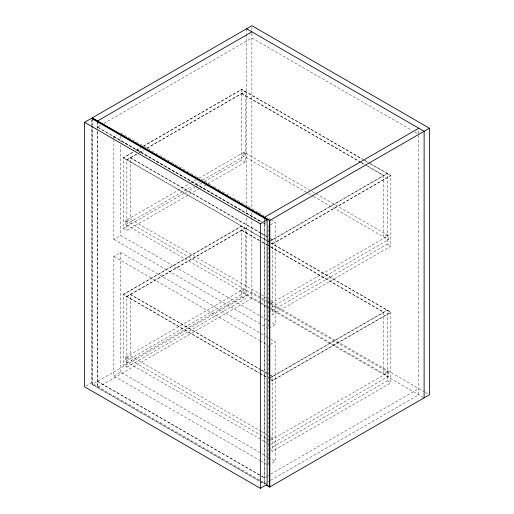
<?xml version="1.0" encoding="UTF-8"?>
<svg xmlns="http://www.w3.org/2000/svg" width="514" height="514" viewBox="0 0 514 514"><rect width="100%" height="100%" fill="white"/><g stroke="black" fill="none" stroke-linecap="round" stroke-linejoin="round"><path stroke-width="0.39" stroke-dasharray="2.57 1.93" d="M100.352 125.487L97.397 127.196L260.836 221.553M103.828 123.482L251.879 38.004L411.842 130.357M113.851 138.433L113.851 136.827L117.256 134.867M199.56 188.497L126.874 230.465L123.321 228.415L123.321 157.676L133.01 152.08M135.78 150.48L140.63 147.685M143.4 146.085L241.702 89.333L363.051 159.391M133.01 152.285L123.321 157.882L266.156 240.346M136.473 150.287L140.63 147.891M143.4 146.291L241.702 89.532L362.357 159.199M136.563 154.129L126.874 159.725L126.874 230.465M139.333 152.529L143.49 150.133M146.946 148.135L245.249 91.383L245.249 162.122L207.868 183.704M126.874 159.931L136.563 154.335M139.333 152.735L143.49 150.339M146.946 148.34L245.249 91.588M261.099 302.836L125.686 224.657L125.686 220.557L189.377 183.781M190.071 183.382L196.303 179.784M199.072 178.191L244.066 152.208L388.488 235.592L388.488 239.691L270.801 307.635M126.874 221.238L130.421 219.189L260.701 294.4M245.249 152.889L241.702 154.945L307.533 192.949M125.686 224.657L192.146 186.286M194.915 184.687L199.76 181.892M202.529 180.292L244.066 156.307L244.066 152.208M123.321 228.415L195.32 186.845M196.007 186.447L201.546 183.247M204.315 181.654L241.702 160.066L245.249 162.122M200.254 188.098L207.174 184.102M113.851 139.23L113.851 239.351L120.655 235.418L267.524 320.209M260.714 460.833L113.851 376.042L113.851 256.435L120.655 252.509L266.136 336.497M123.321 294.368L241.702 226.025L241.702 296.764L123.321 365.107L123.321 294.368L259.223 372.83M241.702 226.231L123.321 294.573L259.223 373.036M126.874 296.623L245.249 228.28M264.312 223.558L267.267 221.855M270.377 224.843L275.144 222.093L275.144 324.61L269.015 328.15M268.925 241.741L387.305 173.398L387.305 244.131L268.925 312.48M270.313 241.143L387.305 173.597M272.478 243.79L390.858 175.447L390.858 246.187L272.478 314.529L270.705 313.501M272.478 243.996L390.858 175.653L370.678 163.998M125.686 357.249L244.066 288.9L244.066 293.006L125.686 361.348L125.686 357.249L266.156 438.346M126.874 357.93L130.421 355.881L260.701 431.092M241.702 291.637L245.249 289.588M85.915 386.02L91.357 382.879L260.9 480.757M92.07 125.994L92.07 384.517L251.879 292.254L260.919 297.471M126.874 367.157L245.249 298.814L245.249 228.075L126.874 296.417L126.874 367.157L123.321 365.107M113.851 376.042L120.655 372.11L267.524 456.901M269.516 302.913L272.478 301.204L270.396 300.003M387.305 234.904L383.752 236.96L383.752 175.447L367.124 165.842M270.801 303.536L388.488 235.592M270.377 344.451L275.144 341.694L275.144 461.302L269.015 464.842M268.925 378.433L387.305 310.09L387.305 380.829L268.925 449.172M270.313 377.841L387.305 310.295M270.705 450.2L272.478 451.221L390.858 382.879L390.858 312.139L272.478 380.482L269.516 378.773M269.516 439.605L272.478 437.896L270.396 436.694M387.305 371.603L383.752 373.652L383.752 312.139L270.801 246.926M270.801 440.228L388.488 372.284L388.488 376.383L270.801 444.327M267.267 476.099L264.312 477.808L261.53 476.202M267.961 475.701L270.049 474.499M270.743 474.094L418.794 388.616M260.135 481.554L264.312 483.963L267.267 482.254M267.961 481.849L270.049 480.648M270.743 480.243L418.794 394.771L418.794 129.753M414.625 131.963L418.794 134.372M363.745 159.79L368.596 162.591M369.29 162.996L390.858 175.447M365.133 160.798L367.902 162.398M241.702 93.432L360.886 162.244M361.58 162.642L366.431 165.444M241.702 93.638L360.192 162.045M360.886 162.45L365.737 165.251M366.431 165.649L383.752 175.653M308.22 193.348L313.071 196.149M313.501 196.399L388.488 239.691M387.305 244.131L390.858 246.187M120.655 132.901L196.168 176.495M196.862 176.893L213.483 186.492M214.177 186.897L221.797 191.292M222.491 191.696L230.805 196.496M233.574 198.096L247.433 206.095M248.127 206.493L257.822 212.089M258.516 212.494L264.055 215.694M268.906 218.489L270.293 219.292M270.987 219.69L275.144 222.093M97.57 127.093L263.097 222.652M113.851 136.827L260.714 221.624M263.483 223.224L268.334 226.019L268.334 328.542L261.408 324.54M260.701 232.887L130.421 157.676L130.421 219.189M261.388 233.292L269.709 238.091M270.396 238.49L272.478 239.691L272.478 314.529M130.421 157.882L260.701 233.093M261.388 233.491L269.709 238.297M270.396 238.695L272.478 239.897M123.321 157.676L266.156 240.141M266.734 240.475L390.858 312.139M266.734 240.68L390.858 312.345L272.478 380.688L270.705 379.666M241.702 230.124L261.099 241.323M261.793 241.728L267.338 244.927M268.032 245.326L270.113 246.527M241.702 230.33L261.099 241.529M261.793 241.933L267.338 245.133M268.032 245.531L270.113 246.733M270.801 247.131L383.752 312.345M261.388 294.798L269.709 299.604M261.594 297.857L267.184 301.082M267.833 301.461L269.966 302.688M270.608 303.061L424.596 391.964M425.284 392.368L429.447 394.771M125.686 220.557L388.488 372.284M261.427 303.022L270.113 308.04M270.454 308.233L388.488 376.383M259.731 302.932L246.553 295.325L246.553 217.448M260.225 303.221L265.976 306.537M266.483 306.832L268.751 308.143M269.265 308.439L424.121 397.842M241.702 296.764L245.249 298.814M387.305 380.829L390.858 382.879M268.212 320.614L275.144 324.61M113.851 239.351L260.714 324.141M266.83 336.895L275.144 341.694M113.851 256.435L259.326 340.429M260.02 340.827L268.334 345.626L268.334 465.234L261.408 461.231M260.701 369.579L130.421 294.368L130.421 355.881M261.388 369.984L269.709 374.783M270.396 375.181L272.478 376.383L272.478 451.221M130.421 294.573L260.701 369.784M261.388 370.189L269.709 374.989M270.396 375.387L272.478 376.589M259.917 373.235L266.156 376.833M259.917 373.44L266.156 377.038M261.388 431.497L269.709 436.296M266.637 438.622L268.719 439.83M125.686 361.348L261.086 439.515M261.78 439.92L267.331 443.126M268.025 443.524L270.113 444.732M268.212 457.306L275.144 461.302M97.57 381.337L261.009 475.701M261.703 476.099L264.485 477.705M97.397 381.439L260.836 475.803M261.594 481.162L267.151 484.368M259.621 481.046L92.244 384.414L92.244 125.891M260.315 481.451L264.485 483.86L264.485 218.109M92.07 384.517L259.442 481.149M264.312 219.015L264.312 483.963M251.879 27.306L251.879 30.519M251.879 33.391L251.879 208.755M251.879 212.494L251.879 298.403L97.397 387.595L97.397 129.072M246.553 28.778L246.553 33.59M246.553 34.393L246.553 205.407M246.553 209.423L246.553 214.235M241.702 89.333L241.702 160.066M120.655 136.101L120.655 141.71M120.655 144.916L120.655 235.418M120.655 252.509L120.655 372.11M97.57 121.709L97.57 128.166M97.57 131.378L97.57 387.492M97.397 121.812L97.397 128.269M92.244 118.67L92.244 125.088M92.07 118.766L92.07 125.191M91.357 119.98L91.357 382.879"/><path stroke-width="0.77" d="M84.553 122.306L91.357 118.374L267.151 219.87L267.151 484.368L260.341 488.3L84.553 386.804L84.553 122.306L260.341 223.802L267.151 219.87M97.397 121.041L251.879 31.849M418.794 128.217L264.312 217.409L264.312 219.015M429.447 128.217L251.879 25.7L92.07 117.969L269.638 220.487L429.447 128.217L429.447 394.771L269.638 487.034L266.31 485.113M246.553 28.778L424.121 131.295L424.121 397.842M92.244 117.867L269.811 220.384L269.811 486.931L266.483 485.01M269.638 220.487L269.638 487.034M260.341 223.802L260.341 488.3"/></g></svg>
